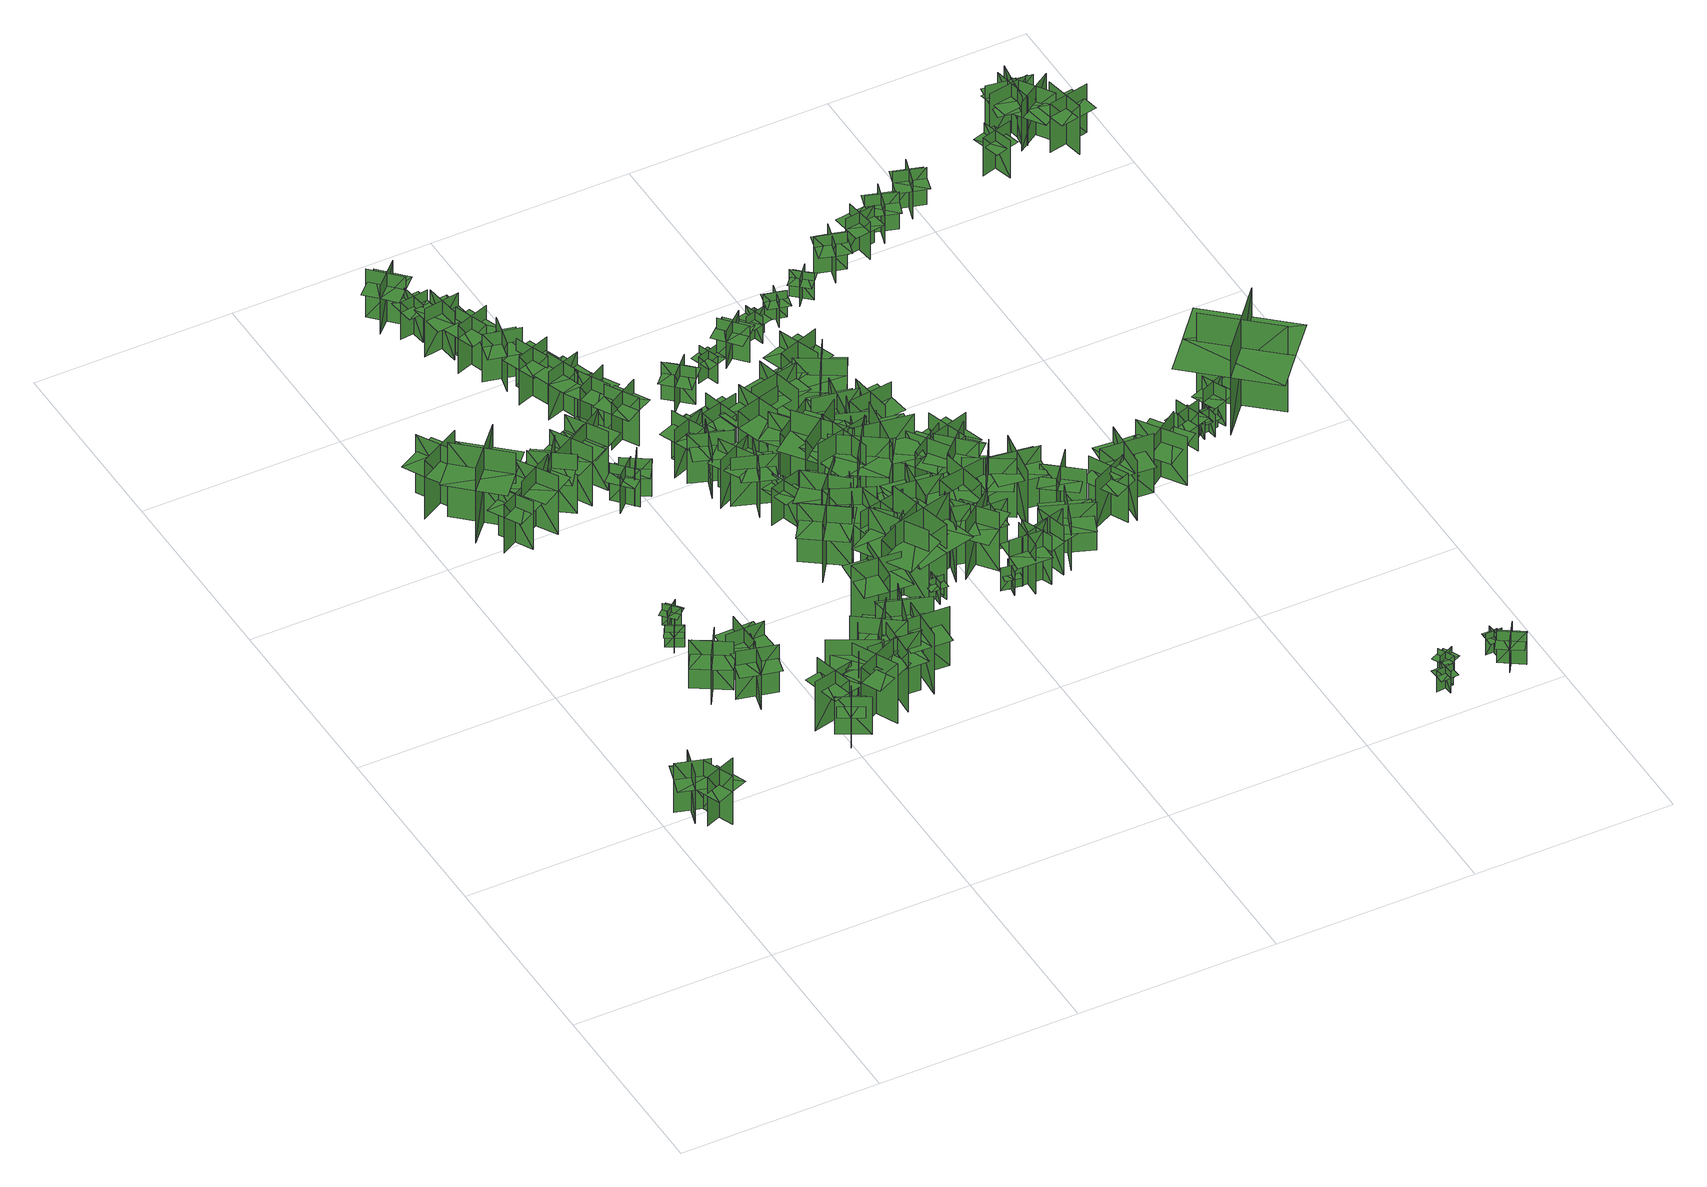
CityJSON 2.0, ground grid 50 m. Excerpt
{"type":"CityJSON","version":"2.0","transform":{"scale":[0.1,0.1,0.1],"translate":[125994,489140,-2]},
"CityObjects":{
"tree1":{"type":"SolitaryVegetationObject","geometry":[{"type":"MultiSurface","lod":"1","boundaries":[[[0,1,2]],[[0,2,3]],[[4,5,6]],[[4,6,7]],[[8,9,10]],[[8,10,11]],[[8,12,13]],[[8,13,9]]]}]},
"tree2":{"type":"SolitaryVegetationObject","geometry":[{"type":"MultiSurface","lod":"1","boundaries":[[[14,15,16]],[[14,16,17]],[[18,19,20]],[[18,20,21]],[[22,23,24]],[[22,24,25]],[[22,26,27]],[[22,27,23]]]}]},
"tree3":{"type":"SolitaryVegetationObject","geometry":[{"type":"MultiSurface","lod":"1","boundaries":[[[28,29,30]],[[28,30,31]],[[32,33,34]],[[32,34,35]],[[36,37,38]],[[36,38,39]],[[36,39,40]],[[36,40,41]]]}]},
"tree4":{"type":"SolitaryVegetationObject","geometry":[{"type":"MultiSurface","lod":"1","boundaries":[[[42,43,44]],[[42,44,45]],[[46,47,48]],[[46,48,49]],[[50,51,52]],[[50,52,53]],[[50,53,54]],[[50,54,55]]]}]},
"tree5":{"type":"SolitaryVegetationObject","geometry":[{"type":"MultiSurface","lod":"1","boundaries":[[[56,57,58]],[[56,58,59]],[[60,61,62]],[[60,62,63]],[[64,65,66]],[[64,66,67]],[[64,67,68]],[[64,68,69]]]}]},
"tree6":{"type":"SolitaryVegetationObject","geometry":[{"type":"MultiSurface","lod":"1","boundaries":[[[70,71,72]],[[70,72,73]],[[74,75,76]],[[74,76,77]],[[78,79,80]],[[78,80,81]],[[78,81,82]],[[78,82,83]]]}]},
"tree7":{"type":"SolitaryVegetationObject","geometry":[{"type":"MultiSurface","lod":"1","boundaries":[[[84,85,86]],[[84,86,87]],[[88,89,90]],[[88,90,91]],[[92,93,94]],[[92,94,95]],[[92,95,96]],[[92,96,97]]]}]},
"tree8":{"type":"SolitaryVegetationObject","geometry":[{"type":"MultiSurface","lod":"1","boundaries":[[[98,99,100]],[[98,100,101]],[[102,103,104]],[[102,104,105]],[[106,107,108]],[[106,108,109]],[[106,109,110]],[[106,110,111]]]}]},
"tree9":{"type":"SolitaryVegetationObject","geometry":[{"type":"MultiSurface","lod":"1","boundaries":[[[112,113,114]],[[112,114,115]],[[116,117,118]],[[116,118,119]],[[120,121,122]],[[120,122,123]],[[120,123,124]],[[120,124,125]]]}]},
"tree10":{"type":"SolitaryVegetationObject","geometry":[{"type":"MultiSurface","lod":"1","boundaries":[[[126,127,128]],[[126,128,129]],[[130,131,132]],[[130,132,133]],[[134,135,136]],[[134,136,137]],[[134,137,138]],[[134,138,139]]]}]},
"tree11":{"type":"SolitaryVegetationObject","geometry":[{"type":"MultiSurface","lod":"1","boundaries":[[[140,141,142]],[[140,142,143]],[[144,145,146]],[[144,146,147]],[[148,149,150]],[[148,150,151]],[[148,152,153]],[[148,153,149]]]}]},
"tree12":{"type":"SolitaryVegetationObject","geometry":[{"type":"MultiSurface","lod":"1","boundaries":[[[154,155,156]],[[154,156,157]],[[158,159,160]],[[158,160,161]],[[162,163,164]],[[162,164,165]],[[162,166,167]],[[162,167,163]]]}]},
"tree13":{"type":"SolitaryVegetationObject","geometry":[{"type":"MultiSurface","lod":"1","boundaries":[[[168,169,170]],[[168,170,171]],[[172,173,174]],[[172,174,175]],[[176,177,178]],[[176,178,179]],[[176,179,180]],[[176,180,181]]]}]},
"tree14":{"type":"SolitaryVegetationObject","geometry":[{"type":"MultiSurface","lod":"1","boundaries":[[[182,183,184]],[[182,184,185]],[[186,187,188]],[[186,188,189]],[[190,191,192]],[[190,192,193]],[[190,193,194]],[[190,194,195]]]}]},
"tree15":{"type":"SolitaryVegetationObject","geometry":[{"type":"MultiSurface","lod":"1","boundaries":[[[196,197,198]],[[196,198,199]],[[200,201,202]],[[200,202,203]],[[204,205,206]],[[204,206,207]],[[204,208,209]],[[204,209,205]]]}]},
"tree16":{"type":"SolitaryVegetationObject","geometry":[{"type":"MultiSurface","lod":"1","boundaries":[[[210,211,212]],[[210,212,213]],[[214,215,216]],[[214,216,217]],[[218,219,220]],[[218,220,221]],[[218,222,223]],[[218,223,219]]]}]},
"tree17":{"type":"SolitaryVegetationObject","geometry":[{"type":"MultiSurface","lod":"1","boundaries":[[[224,225,226]],[[224,226,227]],[[228,229,230]],[[228,230,231]],[[232,233,234]],[[232,234,235]],[[232,235,236]],[[232,236,237]]]}]},
"tree18":{"type":"SolitaryVegetationObject","geometry":[{"type":"MultiSurface","lod":"1","boundaries":[[[238,239,240]],[[238,240,241]],[[242,243,244]],[[242,244,245]],[[246,247,248]],[[246,248,249]],[[246,250,251]],[[246,251,247]]]}]},
"tree19":{"type":"SolitaryVegetationObject","geometry":[{"type":"MultiSurface","lod":"1","boundaries":[[[252,253,254]],[[252,254,255]],[[256,257,258]],[[256,258,259]],[[260,261,262]],[[260,262,263]],[[260,264,265]],[[260,265,261]]]}]},
"tree20":{"type":"SolitaryVegetationObject","geometry":[{"type":"MultiSurface","lod":"1","boundaries":[[[266,267,268]],[[266,268,269]],[[270,271,272]],[[270,272,273]],[[274,275,276]],[[274,276,277]],[[274,277,278]],[[274,278,279]]]}]},
"tree21":{"type":"SolitaryVegetationObject","geometry":[{"type":"MultiSurface","lod":"1","boundaries":[[[280,281,282]],[[280,282,283]],[[284,285,286]],[[284,286,287]],[[288,289,290]],[[288,290,291]],[[288,291,292]],[[288,292,293]]]}]},
"tree22":{"type":"SolitaryVegetationObject","geometry":[{"type":"MultiSurface","lod":"1","boundaries":[[[294,295,296]],[[294,296,297]],[[298,299,300]],[[298,300,301]],[[302,303,304]],[[302,304,305]],[[302,305,306]],[[302,306,307]]]}]},
"tree23":{"type":"SolitaryVegetationObject","geometry":[{"type":"MultiSurface","lod":"1","boundaries":[[[308,309,310]],[[308,310,311]],[[312,313,314]],[[312,314,315]],[[316,317,318]],[[316,318,319]],[[316,320,321]],[[316,321,317]]]}]},
"tree24":{"type":"SolitaryVegetationObject","geometry":[{"type":"MultiSurface","lod":"1","boundaries":[[[322,323,324]],[[322,324,325]],[[326,327,328]],[[326,328,329]],[[330,331,332]],[[330,332,333]],[[330,334,335]],[[330,335,331]]]}]},
"tree25":{"type":"SolitaryVegetationObject","geometry":[{"type":"MultiSurface","lod":"1","boundaries":[[[336,337,338]],[[336,338,339]],[[340,341,342]],[[340,342,343]],[[344,345,346]],[[344,346,347]],[[344,347,348]],[[344,348,349]]]}]},
"tree26":{"type":"SolitaryVegetationObject","geometry":[{"type":"MultiSurface","lod":"1","boundaries":[[[350,351,352]],[[350,352,353]],[[354,355,356]],[[354,356,357]],[[358,359,360]],[[358,360,361]],[[358,361,362]],[[358,362,363]]]}]},
"tree27":{"type":"SolitaryVegetationObject","geometry":[{"type":"MultiSurface","lod":"1","boundaries":[[[364,365,366]],[[364,366,367]],[[368,369,370]],[[368,370,371]],[[372,373,374]],[[372,374,375]],[[372,375,376]],[[372,376,377]]]}]},
"tree28":{"type":"SolitaryVegetationObject","geometry":[{"type":"MultiSurface","lod":"1","boundaries":[[[378,379,380]],[[378,380,381]],[[382,383,384]],[[382,384,385]],[[386,387,388]],[[386,388,389]],[[386,389,390]],[[386,390,391]]]}]},
"tree29":{"type":"SolitaryVegetationObject","geometry":[{"type":"MultiSurface","lod":"1","boundaries":[[[392,393,394]],[[392,394,395]],[[396,397,398]],[[396,398,399]],[[400,401,402]],[[400,402,403]],[[400,403,404]],[[400,404,405]]]}]},
"tree30":{"type":"SolitaryVegetationObject","geometry":[{"type":"MultiSurface","lod":"1","boundaries":[[[406,407,408]],[[406,408,409]],[[410,411,412]],[[410,412,413]],[[414,415,416]],[[414,416,417]],[[414,417,418]],[[414,418,419]]]}]},
"tree31":{"type":"SolitaryVegetationObject","geometry":[{"type":"MultiSurface","lod":"1","boundaries":[[[420,421,422]],[[420,422,423]],[[424,425,426]],[[424,426,427]],[[428,429,430]],[[428,430,431]],[[428,431,432]],[[428,432,433]]]}]},
"tree32":{"type":"SolitaryVegetationObject","geometry":[{"type":"MultiSurface","lod":"1","boundaries":[[[434,435,436]],[[434,436,437]],[[438,439,440]],[[438,440,441]],[[442,443,444]],[[442,444,445]],[[442,445,446]],[[442,446,447]]]}]},
"tree33":{"type":"SolitaryVegetationObject","geometry":[{"type":"MultiSurface","lod":"1","boundaries":[[[448,449,450]],[[448,450,451]],[[452,453,454]],[[452,454,455]],[[456,457,458]],[[456,458,459]],[[456,459,460]],[[456,460,461]]]}]},
"tree34":{"type":"SolitaryVegetationObject","geometry":[{"type":"MultiSurface","lod":"1","boundaries":[[[462,463,464]],[[462,464,465]],[[466,467,468]],[[466,468,469]],[[470,471,472]],[[470,472,473]],[[470,473,474]],[[470,474,475]]]}]},
"tree35":{"type":"SolitaryVegetationObject","geometry":[{"type":"MultiSurface","lod":"1","boundaries":[[[476,477,478]],[[476,478,479]],[[480,481,482]],[[480,482,483]],[[484,485,486]],[[484,486,487]],[[484,487,488]],[[484,488,489]]]}]},
"tree36":{"type":"SolitaryVegetationObject","geometry":[{"type":"MultiSurface","lod":"1","boundaries":[[[490,491,492]],[[490,492,493]],[[494,495,496]],[[494,496,497]],[[498,499,500]],[[498,500,501]],[[498,502,503]],[[498,503,499]]]}]},
"tree37":{"type":"SolitaryVegetationObject","geometry":[{"type":"MultiSurface","lod":"1","boundaries":[[[504,505,506]],[[504,506,507]],[[508,509,510]],[[508,510,511]],[[512,513,514]],[[512,514,515]],[[512,515,516]],[[512,516,517]]]}]},
"tree38":{"type":"SolitaryVegetationObject","geometry":[{"type":"MultiSurface","lod":"1","boundaries":[[[518,519,520]],[[518,520,521]],[[522,523,524]],[[522,524,525]],[[526,527,528]],[[526,528,529]],[[526,530,531]],[[526,531,527]]]}]},
"tree39":{"type":"SolitaryVegetationObject","geometry":[{"type":"MultiSurface","lod":"1","boundaries":[[[532,533,534]],[[532,534,535]],[[536,537,538]],[[536,538,539]],[[540,541,542]],[[540,542,543]],[[540,544,545]],[[540,545,541]]]}]},
"tree40":{"type":"SolitaryVegetationObject","geometry":[{"type":"MultiSurface","lod":"1","boundaries":[[[546,547,548]],[[546,548,549]],[[550,551,552]],[[550,552,553]],[[554,555,556]],[[554,556,557]],[[554,557,558]],[[554,558,559]]]}]},
"tree41":{"type":"SolitaryVegetationObject","geometry":[{"type":"MultiSurface","lod":"1","boundaries":[[[560,561,562]],[[560,562,563]],[[564,565,566]],[[564,566,567]],[[568,569,570]],[[568,570,571]],[[568,572,573]],[[568,573,569]]]}]},
"tree42":{"type":"SolitaryVegetationObject","geometry":[{"type":"MultiSurface","lod":"1","boundaries":[[[574,575,576]],[[574,576,577]],[[578,579,580]],[[578,580,581]],[[582,583,584]],[[582,584,585]],[[582,585,586]],[[582,586,587]]]}]},
"tree43":{"type":"SolitaryVegetationObject","geometry":[{"type":"MultiSurface","lod":"1","boundaries":[[[588,589,590]],[[588,590,591]],[[592,593,594]],[[592,594,595]],[[596,597,598]],[[596,598,599]],[[596,599,600]],[[596,600,601]]]}]},
"tree44":{"type":"SolitaryVegetationObject","geometry":[{"type":"MultiSurface","lod":"1","boundaries":[[[602,603,604]],[[602,604,605]],[[606,607,608]],[[606,608,609]],[[610,611,612]],[[610,612,613]],[[610,613,614]],[[610,614,615]]]}]},
"tree45":{"type":"SolitaryVegetationObject","geometry":[{"type":"MultiSurface","lod":"1","boundaries":[[[616,617,618]],[[616,618,619]],[[620,621,622]],[[620,622,623]],[[624,625,626]],[[624,626,627]],[[624,627,628]],[[624,628,629]]]}]},
"tree46":{"type":"SolitaryVegetationObject","geometry":[{"type":"MultiSurface","lod":"1","boundaries":[[[630,631,632]],[[630,632,633]],[[634,635,636]],[[634,636,637]],[[638,639,640]],[[638,640,641]],[[638,641,642]],[[638,642,643]]]}]},
"tree47":{"type":"SolitaryVegetationObject","geometry":[{"type":"MultiSurface","lod":"1","boundaries":[[[644,645,646]],[[644,646,647]],[[648,649,650]],[[648,650,651]],[[652,653,654]],[[652,654,655]],[[652,655,656]],[[652,656,657]]]}]},
"tree48":{"type":"SolitaryVegetationObject","geometry":[{"type":"MultiSurface","lod":"1","boundaries":[[[658,659,660]],[[658,660,661]],[[662,663,664]],[[662,664,665]],[[666,667,668]],[[666,668,669]],[[666,669,670]],[[666,670,671]]]}]},
"tree49":{"type":"SolitaryVegetationObject","geometry":[{"type":"MultiSurface","lod":"1","boundaries":[[[672,673,674]],[[672,674,675]],[[676,677,678]],[[676,678,679]],[[680,681,682]],[[680,682,683]],[[680,683,684]],[[680,684,685]]]}]},
"tree50":{"type":"SolitaryVegetationObject","geometry":[{"type":"MultiSurface","lod":"1","boundaries":[[[686,687,688]],[[686,688,689]],[[690,691,692]],[[690,692,693]],[[694,695,696]],[[694,696,697]],[[694,698,699]],[[694,699,695]]]}]},
"tree51":{"type":"SolitaryVegetationObject","geometry":[{"type":"MultiSurface","lod":"1","boundaries":[[[700,701,702]],[[700,702,703]],[[704,705,706]],[[704,706,707]],[[708,709,710]],[[708,710,711]],[[708,711,712]],[[708,712,713]]]}]},
"tree52":{"type":"SolitaryVegetationObject","geometry":[{"type":"MultiSurface","lod":"1","boundaries":[[[714,715,716]],[[714,716,717]],[[718,719,720]],[[718,720,721]],[[722,723,724]],[[722,724,725]],[[722,725,726]],[[722,726,727]]]}]},
"tree53":{"type":"SolitaryVegetationObject","geometry":[{"type":"MultiSurface","lod":"1","boundaries":[[[728,729,730]],[[728,730,731]],[[732,733,734]],[[732,734,735]],[[736,737,738]],[[736,738,739]],[[736,739,740]],[[736,740,741]]]}]},
"tree54":{"type":"SolitaryVegetationObject","geometry":[{"type":"MultiSurface","lod":"1","boundaries":[[[742,743,744]],[[742,744,745]],[[746,747,748]],[[746,748,749]],[[750,751,752]],[[750,752,753]],[[750,753,754]],[[750,754,755]]]}]},
"tree55":{"type":"SolitaryVegetationObject","geometry":[{"type":"MultiSurface","lod":"1","boundaries":[[[756,757,758]],[[756,758,759]],[[760,761,762]],[[760,762,763]],[[764,765,766]],[[764,766,767]],[[764,767,768]],[[764,768,769]]]}]},
"tree56":{"type":"SolitaryVegetationObject","geometry":[{"type":"MultiSurface","lod":"1","boundaries":[[[770,771,772]],[[770,772,773]],[[774,775,776]],[[774,776,777]],[[778,779,780]],[[778,780,781]],[[778,781,782]],[[778,782,783]]]}]},
"tree57":{"type":"SolitaryVegetationObject","geometry":[{"type":"MultiSurface","lod":"1","boundaries":[[[784,785,786]],[[784,786,787]],[[788,789,790]],[[788,790,791]],[[792,793,794]],[[792,794,795]],[[792,795,796]],[[792,796,797]]]}]},
"tree58":{"type":"SolitaryVegetationObject","geometry":[{"type":"MultiSurface","lod":"1","boundaries":[[[798,799,800]],[[798,800,801]],[[802,803,804]],[[802,804,805]],[[806,807,808]],[[806,808,809]],[[806,809,810]],[[806,810,811]]]}]},
"tree59":{"type":"SolitaryVegetationObject","geometry":[{"type":"MultiSurface","lod":"1","boundaries":[[[812,813,814]],[[812,814,815]],[[816,817,818]],[[816,818,819]],[[820,821,822]],[[820,822,823]],[[820,824,825]],[[820,825,821]]]}]},
"tree60":{"type":"SolitaryVegetationObject","geometry":[{"type":"MultiSurface","lod":"1","boundaries":[[[826,827,828]],[[826,828,829]],[[830,831,832]],[[830,832,833]],[[834,835,836]],[[834,836,837]],[[834,837,838]],[[834,838,839]]]}]},
"tree61":{"type":"SolitaryVegetationObject","geometry":[{"type":"MultiSurface","lod":"1","boundaries":[[[840,841,842]],[[840,842,843]],[[844,845,846]],[[844,846,847]],[[848,849,850]],[[848,850,851]],[[848,851,852]],[[848,852,853]]]}]},
"tree62":{"type":"SolitaryVegetationObject","geometry":[{"type":"MultiSurface","lod":"1","boundaries":[[[854,855,856]],[[854,856,857]],[[858,859,860]],[[858,860,861]],[[862,863,864]],[[862,864,865]],[[862,866,867]],[[862,867,863]]]}]},
"tree63":{"type":"SolitaryVegetationObject","geometry":[{"type":"MultiSurface","lod":"1","boundaries":[[[868,869,870]],[[868,870,871]],[[872,873,874]],[[872,874,875]],[[876,877,878]],[[876,878,879]],[[876,879,880]],[[876,880,881]]]}]},
"tree64":{"type":"SolitaryVegetationObject","geometry":[{"type":"MultiSurface","lod":"1","boundaries":[[[882,883,884]],[[882,884,885]],[[886,887,888]],[[886,888,889]],[[890,891,892]],[[890,892,893]],[[890,893,894]],[[890,894,895]]]}]},
"tree65":{"type":"SolitaryVegetationObject","geometry":[{"type":"MultiSurface","lod":"1","boundaries":[[[896,897,898]],[[896,898,899]],[[900,901,902]],[[900,902,903]],[[904,905,906]],[[904,906,907]],[[904,907,908]],[[904,908,909]]]}]},
"tree66":{"type":"SolitaryVegetationObject","geometry":[{"type":"MultiSurface","lod":"1","boundaries":[[[910,911,912]],[[910,912,913]],[[914,915,916]],[[914,916,917]],[[918,919,920]],[[918,920,921]],[[918,921,922]],[[918,922,923]]]}]},
"tree67":{"type":"SolitaryVegetationObject","geometry":[{"type":"MultiSurface","lod":"1","boundaries":[[[924,925,926]],[[924,926,927]],[[928,929,930]],[[928,930,931]],[[932,933,934]],[[932,934,935]],[[932,936,937]],[[932,937,933]]]}]},
"tree68":{"type":"SolitaryVegetationObject","geometry":[{"type":"MultiSurface","lod":"1","boundaries":[[[938,939,940]],[[938,940,941]],[[942,943,944]],[[942,944,945]],[[946,947,948]],[[946,948,949]],[[946,949,950]],[[946,950,951]]]}]},
"tree69":{"type":"SolitaryVegetationObject","geometry":[{"type":"MultiSurface","lod":"1","boundaries":[[[952,953,954]],[[952,954,955]],[[956,957,958]],[[956,958,959]],[[960,961,962]],[[960,962,963]],[[960,963,964]],[[960,964,965]]]}]},
"tree70":{"type":"SolitaryVegetationObject","geometry":[{"type":"MultiSurface","lod":"1","boundaries":[[[966,967,968]],[[966,968,969]],[[970,971,972]],[[970,972,973]],[[974,975,976]],[[974,976,977]],[[974,978,979]],[[974,979,975]]]}]},
"tree71":{"type":"SolitaryVegetationObject","geometry":[{"type":"MultiSurface","lod":"1","boundaries":[[[980,981,982]],[[980,982,983]],[[984,985,986]],[[984,986,987]],[[988,989,990]],[[988,990,991]],[[988,991,992]],[[988,992,993]]]}]},
"tree72":{"type":"SolitaryVegetationObject","geometry":[{"type":"MultiSurface","lod":"1","boundaries":[[[994,995,996]],[[994,996,997]],[[998,999,1000]],[[998,1000,1001]],[[1002,1003,1004]],[[1002,1004,1005]],[[1002,1005,1006]],[[1002,1006,1007]]]}]},
"tree73":{"type":"SolitaryVegetationObject","geometry":[{"type":"MultiSurface","lod":"1","boundaries":[[[1008,1009,1010]],[[1008,1010,1011]],[[1012,1013,1014]],[[1012,1014,1015]],[[1016,1017,1018]],[[1016,1018,1019]],[[1016,1019,1020]],[[1016,1020,1021]]]}]},
"tree74":{"type":"SolitaryVegetationObject","geometry":[{"type":"MultiSurface","lod":"1","boundaries":[[[1022,1023,1024]],[[1022,1024,1025]],[[1026,1027,1028]],[[1026,1028,1029]],[[1030,1031,1032]],[[1030,1032,1033]],[[1030,1033,1034]],[[1030,1034,1035]]]}]},
"tree75":{"type":"SolitaryVegetationObject","geometry":[{"type":"MultiSurface","lod":"1","boundaries":[[[1036,1037,1038]],[[1036,1038,1039]],[[1040,1041,1042]],[[1040,1042,1043]],[[1044,1045,1046]],[[1044,1046,1047]],[[1044,1047,1048]],[[1044,1048,1049]]]}]},
"tree76":{"type":"SolitaryVegetationObject","geometry":[{"type":"MultiSurface","lod":"1","boundaries":[[[1050,1051,1052]],[[1050,1052,1053]],[[1054,1055,1056]],[[1054,1056,1057]],[[1058,1059,1060]],[[1058,1060,1061]],[[1058,1061,1062]],[[1058,1062,1063]]]}]},
"tree77":{"type":"SolitaryVegetationObject","geometry":[{"type":"MultiSurface","lod":"1","boundaries":[[[1064,1065,1066]],[[1064,1066,1067]],[[1068,1069,1070]],[[1068,1070,1071]],[[1072,1073,1074]],[[1072,1074,1075]],[[1072,1075,1076]],[[1072,1076,1077]]]}]},
"tree78":{"type":"SolitaryVegetationObject","geometry":[{"type":"MultiSurface","lod":"1","boundaries":[[[1078,1079,1080]],[[1078,1080,1081]],[[1082,1083,1084]],[[1082,1084,1085]],[[1086,1087,1088]],[[1086,1088,1089]],[[1086,1089,1090]],[[1086,1090,1091]]]}]},
"tree79":{"type":"SolitaryVegetationObject","geometry":[{"type":"MultiSurface","lod":"1","boundaries":[[[1092,1093,1094]],[[1092,1094,1095]],[[1096,1097,1098]],[[1096,1098,1099]],[[1100,1101,1102]],[[1100,1102,1103]],[[1100,1104,1105]],[[1100,1105,1101]]]}]},
"tree80":{"type":"SolitaryVegetationObject","geometry":[{"type":"MultiSurface","lod":"1","boundaries":[[[1106,1107,1108]],[[1106,1108,1109]],[[1110,1111,1112]],[[1110,1112,1113]],[[1114,1115,1116]],[[1114,1116,1117]],[[1114,1117,1118]],[[1114,1118,1119]]]}]},
"tree81":{"type":"SolitaryVegetationObject","geometry":[{"type":"MultiSurface","lod":"1","boundaries":[[[1120,1121,1122]],[[1120,1122,1123]],[[1124,1125,1126]],[[1124,1126,1127]],[[1128,1129,1130]],[[1128,1130,1131]],[[1128,1132,1133]],[[1128,1133,1129]]]}]},
"tree82":{"type":"SolitaryVegetationObject","geometry":[{"type":"MultiSurface","lod":"1","boundaries":[[[1134,1135,1136]],[[1134,1136,1137]],[[1138,1139,1140]],[[1138,1140,1141]],[[1142,1143,1144]],[[1142,1144,1145]],[[1142,1145,1146]],[[1142,1146,1147]]]}]},
"tree83":{"type":"SolitaryVegetationObject","geometry":[{"type":"MultiSurface","lod":"1","boundaries":[[[1148,1149,1150]],[[1148,1150,1151]],[[1152,1153,1154]],[[1152,1154,1155]],[[1156,1157,1158]],[[1156,1158,1159]],[[1156,1160,1161]],[[1156,1161,1157]]]}]},
"tree84":{"type":"SolitaryVegetationObject","geometry":[{"type":"MultiSurface","lod":"1","boundaries":[[[1162,1163,1164]],[[1162,1164,1165]],[[1166,1167,1168]],[[1166,1168,1169]],[[1170,1171,1172]],[[1170,1172,1173]],[[1170,1173,1174]],[[1170,1174,1175]]]}]},
"tree85":{"type":"SolitaryVegetationObject","geometry":[{"type":"MultiSurface","lod":"1","boundaries":[[[1176,1177,1178]],[[1176,1178,1179]],[[1180,1181,1182]],[[1180,1182,1183]],[[1184,1185,1186]],[[1184,1186,1187]],[[1184,1188,1189]],[[1184,1189,1185]]]}]},
"tree86":{"type":"SolitaryVegetationObject","geometry":[{"type":"MultiSurface","lod":"1","boundaries":[[[1190,1191,1192]],[[1190,1192,1193]],[[1194,1195,1196]],[[1194,1196,1197]],[[1198,1199,1200]],[[1198,1200,1201]],[[1198,1201,1202]],[[1198,1202,1203]]]}]},
"tree87":{"type":"SolitaryVegetationObject","geometry":[{"type":"MultiSurface","lod":"1","boundaries":[[[1204,1205,1206]],[[1204,1206,1207]],[[1208,1209,1210]],[[1208,1210,1211]],[[1212,1213,1214]],[[1212,1214,1215]],[[1212,1215,1216]],[[1212,1216,1217]]]}]},
"tree88":{"type":"SolitaryVegetationObject","geometry":[{"type":"MultiSurface","lod":"1","boundaries":[[[1218,1219,1220]],[[1218,1220,1221]],[[1222,1223,1224]],[[1222,1224,1225]],[[1226,1227,1228]],[[1226,1228,1229]],[[1226,1229,1230]],[[1226,1230,1231]]]}]},
"tree89":{"type":"SolitaryVegetationObject","geometry":[{"type":"MultiSurface","lod":"1","boundaries":[[[1232,1233,1234]],[[1232,1234,1235]],[[1236,1237,1238]],[[1236,1238,1239]],[[1240,1241,1242]],[[1240,1242,1243]],[[1240,1243,1244]],[[1240,1244,1245]]]}]},
"tree90":{"type":"SolitaryVegetationObject","geometry":[{"type":"MultiSurface","lod":"1","boundaries":[[[1246,1247,1248]],[[1246,1248,1249]],[[1250,1251,1252]],[[1250,1252,1253]],[[1254,1255,1256]],[[1254,1256,1257]],[[1254,1257,1258]],[[1254,1258,1259]]]}]},
"tree91":{"type":"SolitaryVegetationObject","geometry":[{"type":"MultiSurface","lod":"1","boundaries":[[[1260,1261,1262]],[[1260,1262,1263]],[[1264,1265,1266]],[[1264,1266,1267]],[[1268,1269,1270]],[[1268,1270,1271]],[[1268,1271,1272]],[[1268,1272,1273]]]}]},
"tree92":{"type":"SolitaryVegetationObject","geometry":[{"type":"MultiSurface","lod":"1","boundaries":[[[1274,1275,1276]],[[1274,1276,1277]],[[1278,1279,1280]],[[1278,1280,1281]],[[1282,1283,1284]],[[1282,1284,1285]],[[1282,1285,1286]],[[1282,1286,1287]]]}]},
"tree93":{"type":"SolitaryVegetationObject","geometry":[{"type":"MultiSurface","lod":"1","boundaries":[[[1288,1289,1290]],[[1288,1290,1291]],[[1292,1293,1294]],[[1292,1294,1295]],[[1296,1297,1298]],[[1296,1298,1299]],[[1296,1300,1301]],[[1296,1301,1297]]]}]},
"tree94":{"type":"SolitaryVegetationObject","geometry":[{"type":"MultiSurface","lod":"1","boundaries":[[[1302,1303,1304]],[[1302,1304,1305]],[[1306,1307,1308]],[[1306,1308,1309]],[[1310,1311,1312]],[[1310,1312,1313]],[[1310,1313,1314]],[[1310,1314,1315]]]}]},
"tree95":{"type":"SolitaryVegetationObject","geometry":[{"type":"MultiSurface","lod":"1","boundaries":[[[1316,1317,1318]],[[1316,1318,1319]],[[1320,1321,1322]],[[1320,1322,1323]],[[1324,1325,1326]],[[1324,1326,1327]],[[1324,1327,1328]],[[1324,1328,1329]]]}]},
"tree96":{"type":"SolitaryVegetationObject","geometry":[{"type":"MultiSurface","lod":"1","boundaries":[[[1330,1331,1332]],[[1330,1332,1333]],[[1334,1335,1336]],[[1334,1336,1337]],[[1338,1339,1340]],[[1338,1340,1341]],[[1338,1341,1342]],[[1338,1342,1343]]]}]},
"tree97":{"type":"SolitaryVegetationObject","geometry":[{"type":"MultiSurface","lod":"1","boundaries":[[[1344,1345,1346]],[[1344,1346,1347]],[[1348,1349,1350]],[[1348,1350,1351]],[[1352,1353,1354]],[[1352,1354,1355]],[[1352,1356,1357]],[[1352,1357,1353]]]}]},
"tree98":{"type":"SolitaryVegetationObject","geometry":[{"type":"MultiSurface","lod":"1","boundaries":[[[1358,1359,1360]],[[1358,1360,1361]],[[1362,1363,1364]],[[1362,1364,1365]],[[1366,1367,1368]],[[1366,1368,1369]],[[1366,1369,1370]],[[1366,1370,1371]]]}]},
"tree99":{"type":"SolitaryVegetationObject","geometry":[{"type":"MultiSurface","lod":"1","boundaries":[[[1372,1373,1374]],[[1372,1374,1375]],[[1376,1377,1378]],[[1376,1378,1379]],[[1380,1381,1382]],[[1380,1382,1383]],[[1380,1383,1384]],[[1380,1384,1385]]]}]},
"tree100":{"type":"SolitaryVegetationObject","geometry":[{"type":"MultiSurface","lod":"1","boundaries":[[[1386,1387,1388]],[[1386,1388,1389]],[[1390,1391,1392]],[[1390,1392,1393]],[[1394,1395,1396]],[[1394,1396,1397]],[[1394,1398,1399]],[[1394,1399,1395]]]}]},
"tree101":{"type":"SolitaryVegetationObject","geometry":[{"type":"MultiSurface","lod":"1","boundaries":[[[1400,1401,1402]],[[1400,1402,1403]],[[1404,1405,1406]],[[1404,1406,1407]],[[1408,1409,1410]],[[1408,1410,1411]],[[1408,1412,1413]],[[1408,1413,1409]]]}]},
"tree102":{"type":"SolitaryVegetationObject","geometry":[{"type":"MultiSurface","lod":"1","boundaries":[[[1414,1415,1416]],[[1414,1416,1417]],[[1418,1419,1420]],[[1418,1420,1421]],[[1422,1423,1424]],[[1422,1424,1425]],[[1422,1425,1426]],[[1422,1426,1427]]]}]},
"tree103":{"type":"SolitaryVegetationObject","geometry":[{"type":"MultiSurface","lod":"1","boundaries":[[[1428,1429,1430]],[[1428,1430,1431]],[[1432,1433,1434]],[[1432,1434,1435]],[[1436,1437,1438]],[[1436,1438,1439]],[[1436,1439,1440]],[[1436,1440,1441]]]}]},
"tree104":{"type":"SolitaryVegetationObject","geometry":[{"type":"MultiSurface","lod":"1","boundaries":[[[1442,1443,1444]],[[1442,1444,1445]],[[1446,1447,1448]],[[1446,1448,1449]],[[1450,1451,1452]],[[1450,1452,1453]],[[1450,1454,1455]],[[1450,1455,1451]]]}]}
},
"vertices":[
[60,464,18],[85,546,18],[85,546,160],[60,464,160],[117,495,18],[36,520,18],[36,520,160],[117,495,160],[117,495,114],[36,520,114],[22,476,114],[104,451,114],[131,540,114],[49,565,114],
[160,475,18],[80,444,18],[80,444,159],[160,475,159],[99,501,18],[131,422,18],[131,422,159],[99,501,159],[99,501,113],[131,422,113],[174,439,113],[143,518,113],[56,484,113],[88,404,113],
[352,823,20],[268,876,20],[268,876,159],[352,823,159],[338,888,20],[285,803,20],[285,803,159],[338,888,159],[338,888,120],[296,914,120],[243,830,120],[285,803,120],[327,777,120],[380,861,120],
[118,1650,15],[59,1757,15],[59,1757,184],[118,1650,184],[141,1728,15],[34,1669,15],[34,1669,184],[141,1728,184],[141,1728,137],[111,1781,137],[5,1722,137],[34,1669,137],[64,1616,137],[170,1675,137],
[288,1024,21],[326,1002,21],[326,1002,82],[288,1024,82],[296,996,21],[318,1034,21],[318,1034,82],[296,996,82],[296,996,65],[315,985,65],[337,1023,65],[318,1034,65],[299,1045,65],[276,1007,65],
[94,1543,15],[198,1657,15],[198,1657,231],[94,1543,231],[197,1547,15],[82,1651,15],[82,1651,231],[197,1547,231],[197,1547,170],[249,1604,170],[134,1708,170],[82,1651,170],[30,1594,170],[145,1490,170],
[340,792,20],[437,768,20],[437,768,159],[340,792,159],[374,735,20],[398,832,20],[398,832,159],[374,735,159],[374,735,120],[423,723,120],[447,820,120],[398,832,120],[350,844,120],[326,747,120],
[194,1461,16],[150,1541,16],[150,1541,155],[194,1461,155],[212,1525,16],[132,1481,16],[132,1481,155],[212,1525,155],[212,1525,119],[191,1564,119],[110,1520,119],[132,1481,119],[153,1442,119],[234,1486,119],
[390,894,26],[391,794,26],[391,794,165],[390,894,165],[344,846,26],[443,848,26],[443,848,165],[344,846,165],[344,846,126],[344,797,126],[444,798,126],[443,848,126],[442,898,126],[343,896,126],
[321,1096,18],[350,1062,18],[350,1062,80],[321,1096,80],[318,1067,18],[352,1095,18],[352,1095,80],[318,1067,80],[318,1067,62],[333,1050,62],[366,1079,62],[352,1095,62],[338,1112,62],[304,1083,62],
[490,532,12],[530,605,12],[530,605,121],[490,532,121],[553,551,12],[481,591,12],[481,591,121],[553,551,121],[494,539,93],[530,605,93],[502,621,93],[465,554,93],[522,523,93],[559,589,93],
[491,692,14],[516,589,14],[516,589,155],[491,692,155],[447,620,14],[551,645,14],[551,645,155],[447,620,155],[493,684,119],[516,589,119],[556,599,119],[534,693,119],[452,674,119],[475,579,119],
[186,1499,17],[283,1556,17],[283,1556,187],[186,1499,187],[266,1479,17],[209,1576,17],[209,1576,187],[266,1479,187],[266,1479,143],[313,1506,143],[255,1603,143],[209,1576,143],[162,1548,143],[220,1451,143],
[338,1522,17],[247,1588,17],[247,1588,188],[338,1522,188],[325,1603,17],[258,1512,17],[258,1512,188],[325,1603,188],[325,1603,143],[281,1635,143],[214,1544,143],[258,1512,143],[302,1480,143],[368,1571,143],
[518,705,14],[633,644,14],[633,644,186],[518,705,186],[549,607,14],[610,722,14],[610,722,186],[549,607,186],[528,700,142],[633,644,142],[657,689,142],[552,745,142],[504,655,142],[609,599,142],
[665,648,6],[548,592,6],[548,592,178],[665,648,178],[568,681,6],[624,564,6],[624,564,178],[568,681,178],[655,643,134],[548,592,134],[570,546,134],[677,597,134],[633,689,134],[526,638,134],
[301,1552,17],[400,1606,17],[400,1606,187],[301,1552,187],[380,1529,17],[326,1628,17],[326,1628,187],[380,1529,187],[380,1529,143],[427,1555,143],[373,1654,143],[326,1628,143],[278,1602,143],[332,1503,143],
[670,716,6],[663,586,6],[663,586,178],[670,716,178],[594,647,6],[724,640,6],[724,640,178],[594,647,178],[670,705,133],[663,586,133],[715,584,133],[721,702,133],[619,708,133],[612,589,133],
[705,765,15],[628,660,15],[628,660,188],[705,765,188],[603,748,15],[708,672,15],[708,672,188],[603,748,188],[698,756,143],[628,660,143],[670,630,143],[740,725,143],[657,786,143],[587,690,143],
[357,1579,17],[453,1636,17],[453,1636,187],[357,1579,187],[436,1559,17],[379,1656,17],[379,1656,187],[436,1559,187],[436,1559,143],[483,1587,143],[425,1683,143],[379,1656,143],[332,1628,143],[390,1531,143],
[473,1522,20],[420,1474,20],[420,1474,128],[473,1522,128],[421,1525,20],[469,1471,20],[469,1471,128],[421,1525,128],[421,1525,100],[396,1502,100],[443,1448,100],[469,1471,100],[495,1494,100],[447,1548,100],
[497,1539,22],[459,1479,22],[459,1479,131],[497,1539,131],[446,1528,22],[507,1489,22],[507,1489,131],[446,1528,131],[446,1528,102],[428,1499,102],[488,1460,102],[507,1489,102],[525,1518,102],[465,1557,102],
[707,672,16],[750,795,16],[750,795,188],[707,672,188],[799,718,16],[676,760,16],[676,760,188],[799,718,188],[711,683,144],[750,795,144],[701,812,144],[662,699,144],[759,666,144],[798,778,144],
[742,610,9],[749,740,9],[749,740,181],[742,610,181],[818,679,9],[688,687,9],[688,687,181],[818,679,181],[743,621,136],[749,740,136],[698,743,136],[691,624,136],[794,619,136],[801,737,136],
[248,2337,17],[312,2270,17],[312,2270,156],[248,2337,156],[248,2269,17],[314,2333,17],[314,2333,156],[248,2269,156],[248,2269,120],[278,2237,120],[345,2301,120],[314,2333,120],[283,2365,120],[217,2301,120],
[317,2197,19],[308,2268,19],[308,2268,127],[317,2197,127],[349,2238,19],[278,2229,19],[278,2229,127],[349,2238,127],[349,2238,99],[345,2272,99],[274,2264,99],[278,2229,99],[282,2195,99],[353,2204,99],
[297,2154,17],[388,2166,17],[388,2166,156],[297,2154,156],[350,2113,17],[339,2205,17],[339,2205,156],[350,2113,156],[350,2113,120],[394,2119,120],[383,2210,120],[339,2205,120],[295,2199,120],[306,2108,120],
[422,2099,17],[335,2069,17],[335,2069,156],[422,2099,156],[361,2128,17],[391,2041,17],[391,2041,156],[361,2128,156],[361,2128,120],[319,2113,120],[349,2026,120],[391,2041,120],[433,2055,120],[403,2142,120],
[457,1996,17],[368,2017,17],[368,2017,156],[457,1996,156],[422,2053,17],[401,1963,17],[401,1963,156],[422,2053,156],[422,2053,119],[379,2063,119],[357,1973,119],[401,1963,119],[444,1953,119],[465,2042,119],
[810,888,18],[689,899,18],[689,899,188],[810,888,188],[759,951,18],[748,829,18],[748,829,188],[759,951,188],[759,951,140],[698,956,140],[687,835,140],[748,829,140],[808,824,140],[819,945,140],
[489,1942,16],[403,1911,16],[403,1911,155],[489,1942,155],[428,1970,16],[460,1884,16],[460,1884,155],[428,1970,155],[428,1970,119],[387,1955,119],[418,1868,119],[460,1884,119],[501,1899,119],[470,1985,119],
[465,1894,17],[494,1807,17],[494,1807,156],[465,1894,156],[435,1834,17],[523,1863,17],[523,1863,156],[435,1834,156],[435,1834,120],[449,1792,120],[537,1821,120],[523,1863,120],[509,1905,120],[421,1876,120],
[534,1733,16],[490,1814,16],[490,1814,155],[534,1733,155],[552,1798,16],[472,1754,16],[472,1754,155],[552,1798,155],[552,1798,119],[531,1837,119],[450,1792,119],[472,1754,119],[493,1715,119],[574,1759,119],
[588,1721,17],[508,1676,17],[508,1676,156],[588,1721,156],[524,1739,17],[569,1659,17],[569,1659,156],[524,1739,156],[524,1739,120],[485,1718,120],[530,1637,120],[569,1659,120],[607,1680,120],[562,1761,120],
[784,1070,21],[685,1140,21],[685,1140,191],[784,1070,191],[771,1150,21],[700,1050,21],[700,1050,191],[771,1150,191],[771,1150,143],[721,1185,143],[651,1086,143],[700,1050,143],[750,1015,143],[820,1114,143],
[624,1423,18],[661,1523,18],[661,1523,159],[624,1423,159],[700,1459,18],[600,1495,18],[600,1495,159],[700,1459,159],[627,1432,122],[661,1523,122],[621,1537,122],[588,1446,122],[667,1417,122],[700,1509,122],
[612,1588,16],[647,1502,16],[647,1502,156],[612,1588,156],[586,1526,16],[672,1560,16],[672,1560,156],[586,1526,156],[586,1526,119],[603,1485,119],[688,1519,119],[672,1560,119],[655,1601,119],[570,1567,119],
[625,1385,17],[719,1433,17],[719,1433,157],[625,1385,157],[705,1359,17],[656,1454,17],[656,1454,157],[705,1359,157],[633,1389,121],[719,1433,121],[700,1471,121],[614,1426,121],[652,1351,121],[739,1396,121],
[724,1418,16],[687,1318,16],[687,1318,157],[724,1418,157],[648,1382,16],[748,1346,16],[748,1346,157],[648,1382,157],[721,1410,121],[687,1318,121],[727,1304,121],[760,1395,121],[681,1424,121],[648,1333,121],
[873,877,16],[795,1011,16],[795,1011,231],[873,877,231],[900,976,16],[766,899,16],[766,899,231],[900,976,231],[900,976,171],[862,1043,171],[727,966,171],[766,899,171],[804,832,171],[939,909,171],
[745,1245,18],[721,1324,18],[721,1324,127],[745,1245,127],[776,1303,18],[696,1279,18],[696,1279,127],[776,1303,127],[743,1252,99],[721,1324,99],[690,1315,99],[712,1242,99],[774,1261,99],[752,1334,99],
[754,1155,19],[836,1245,19],[836,1245,188],[754,1155,188],[835,1158,19],[745,1240,19],[745,1240,188],[835,1158,188],[835,1158,140],[876,1203,140],[786,1285,140],[745,1240,140],[704,1196,140],[794,1113,140],
[868,1110,17],[757,1159,17],[757,1159,187],[868,1110,187],[840,1185,17],[790,1074,17],[790,1074,187],[840,1185,187],[840,1185,139],[784,1210,139],[735,1099,139],[790,1074,139],[846,1050,139],[895,1161,139],
[893,862,20],[894,906,20],[894,906,82],[893,862,82],[914,883,20],[870,883,20],[870,883,82],[914,883,82],[914,883,65],[915,905,65],[871,905,65],[870,883,65],[870,861,65],[914,860,65],
[874,1044,16],[916,873,16],[916,873,235],[874,1044,235],[802,924,16],[973,966,16],[973,966,235],[802,924,235],[865,1030,164],[786,1010,164],[831,839,164],[909,860,164],[988,880,164],[943,1051,164],
[796,1051,17],[915,1076,17],[915,1076,187],[796,1051,187],[863,1006,17],[838,1125,17],[838,1125,187],[863,1006,187],[863,1006,139],[923,1019,139],[898,1138,139],[838,1125,139],[779,1113,139],[804,994,139],
[912,961,18],[829,1050,18],[829,1050,187],[912,961,187],[915,1042,18],[826,959,18],[826,959,187],[915,1042,187],[915,1042,140],[873,1087,140],[784,1004,140],[826,959,140],[867,915,140],[956,998,140],
[765,1573,16],[668,1548,16],[668,1548,154],[765,1573,154],[708,1607,16],[732,1510,16],[732,1510,154],[708,1607,154],[708,1607,115],[660,1595,115],[684,1498,115],[732,1510,115],[781,1523,115],[756,1619,115],
[802,1450,13],[769,1567,13],[769,1567,183],[802,1450,183],[842,1521,13],[725,1487,13],[725,1487,183],[842,1521,183],[842,1521,135],[826,1579,135],[709,1546,135],[725,1487,135],[742,1429,135],[859,1462,135],
[857,1347,14],[781,1452,14],[781,1452,186],[857,1347,186],[873,1449,14],[768,1372,14],[768,1372,186],[873,1449,186],[851,1356,141],[781,1452,141],[739,1422,141],[809,1326,141],[892,1386,141],[823,1482,141],
[745,1723,18],[688,1776,18],[688,1776,126],[745,1723,126],[744,1774,18],[690,1718,18],[690,1718,126],[744,1774,126],[744,1774,95],[715,1801,95],[662,1745,95],[690,1718,95],[718,1691,95],[772,1748,95],
[905,1375,13],[782,1281,13],[782,1281,228],[905,1375,228],[803,1389,13],[897,1266,13],[897,1266,228],[803,1389,228],[803,1389,168],[742,1342,168],[835,1219,168],[897,1266,168],[959,1313,168],[865,1436,168],
[800,1255,14],[939,1289,14],[939,1289,230],[800,1255,230],[890,1201,14],[856,1341,14],[856,1341,230],[890,1201,230],[890,1201,173],[957,1218,173],[922,1357,173],[856,1341,173],[789,1324,173],[823,1185,173],
[939,1295,13],[857,1178,13],[857,1178,229],[939,1295,229],[836,1277,13],[954,1194,13],[954,1194,229],[836,1277,229],[836,1277,172],[797,1220,172],[914,1138,172],[954,1194,172],[993,1251,172],[876,1333,172],
[923,989,15],[1031,959,15],[1031,959,185],[923,989,185],[964,918,15],[994,1026,15],[994,1026,185],[964,918,185],[964,918,141],[1016,903,141],[1046,1012,141],[994,1026,141],[941,1041,141],[911,932,141],
[899,1095,16],[1019,1080,16],[1019,1080,186],[899,1095,186],[948,1031,16],[963,1152,16],[963,1152,186],[948,1031,186],[948,1031,138],[1009,1024,138],[1023,1144,138],[963,1152,138],[902,1159,138],[888,1038,138],
[1032,836,22],[1081,828,22],[1081,828,88],[1032,836,88],[1052,808,22],[1060,856,22],[1060,856,88],[1052,808,88],[1053,813,63],[1073,810,63],[1079,844,63],[1059,847,63],[1039,851,63],[1033,817,63],
[986,915,15],[1082,991,15],[1082,991,184],[986,915,184],[1066,905,15],[991,1001,15],[991,1001,184],[1066,905,184],[1066,905,136],[1114,943,136],[1039,1038,136],[991,1001,136],[943,963,136],[1019,868,136],
[788,1542,13],[915,1570,13],[915,1570,185],[788,1542,185],[875,1487,13],[847,1614,13],[847,1614,185],[875,1487,185],[799,1544,140],[915,1570,140],[904,1620,140],[788,1594,140],[810,1494,140],[926,1520,140],
[1006,1061,20],[1014,1061,20],[1014,1071,20],[1006,1071,20],[1010,1061,23],[1010,1061,16],[1010,1071,16],[1010,1071,23],[1010,1069,23],[1013,1069,23],[1013,1069,16],[1010,1069,16],[1006,1069,16],[1006,1069,23],
[969,1330,12],[944,1177,12],[944,1177,228],[969,1330,228],[884,1271,12],[1037,1246,12],[1037,1246,228],[884,1271,228],[884,1271,167],[872,1194,167],[1025,1169,167],[1037,1246,167],[1050,1322,167],[897,1347,167],
[1100,877,21],[1095,791,21],[1095,791,163],[1100,877,163],[1051,833,21],[1136,828,21],[1136,828,163],[1051,833,163],[1051,833,117],[1136,828,117],[1139,874,117],[1054,880,117],[1048,786,117],[1134,781,117],
[993,1342,14],[888,1382,14],[888,1382,184],[993,1342,184],[959,1417,14],[919,1312,14],[919,1312,184],[959,1417,184],[959,1417,139],[908,1436,139],[869,1331,139],[919,1312,139],[970,1292,139],[1010,1398,139],
[838,1798,20],[785,1781,20],[785,1781,97],[838,1798,97],[805,1815,20],[822,1762,20],[822,1762,97],[805,1815,97],[805,1815,76],[779,1806,76],[796,1754,76],[822,1762,76],[849,1771,76],[831,1824,76],
[1080,1009,15],[1077,928,15],[1077,928,154],[1080,1009,154],[1040,972,15],[1040,972,154],[1121,970,154],[1121,970,15],[1043,972,109],[1042,938,109],[1107,936,109],[1108,970,109],[1109,1004,109],[1044,1006,109],
[888,1450,12],[999,1429,12],[999,1429,182],[888,1450,182],[935,1382,12],[956,1493,12],[956,1493,182],[935,1382,182],[935,1382,138],[988,1372,138],[1009,1482,138],[956,1493,138],[903,1503,138],[882,1392,138],
[1083,830,19],[1162,861,19],[1162,861,161],[1083,830,161],[1143,804,19],[1111,884,19],[1111,884,161],[1143,804,161],[1143,804,115],[1111,884,115],[1068,867,115],[1099,787,115],[1186,821,115],[1155,901,115],
[1124,1087,13],[1004,1067,13],[1004,1067,183],[1124,1087,183],[1059,1134,13],[1079,1014,13],[1079,1014,183],[1059,1134,183],[1059,1134,135],[999,1124,135],[1019,1004,135],[1079,1014,135],[1139,1025,135],[1119,1145,135],
[1079,1156,16],[1015,1250,16],[1015,1250,186],[1079,1156,186],[1094,1237,16],[1000,1174,16],[1000,1174,186],[1094,1237,186],[1094,1237,142],[1063,1282,142],[970,1219,142],[1000,1174,142],[1031,1129,142],[1124,1192,142],
[1127,856,17],[1210,876,17],[1210,876,159],[1127,856,159],[1183,822,17],[1163,905,17],[1163,905,159],[1183,822,159],[1183,822,113],[1163,905,113],[1118,894,113],[1138,811,113],[1228,833,113],[1209,916,113],
[1020,1349,13],[1006,1460,13],[1006,1460,183],[1020,1349,183],[1070,1413,13],[958,1400,13],[958,1400,183],[1070,1413,183],[1070,1413,139],[1064,1467,139],[952,1454,139],[958,1400,139],[965,1346,139],[1077,1360,139],
[866,1847,21],[917,1789,21],[917,1789,128],[866,1847,128],[862,1796,21],[921,1846,21],[921,1846,128],[862,1796,128],[862,1796,98],[887,1766,98],[946,1817,98],[921,1846,98],[895,1876,98],[837,1825,98],
[944,1510,13],[1005,1615,13],[1005,1615,182],[944,1510,182],[1022,1530,13],[917,1591,13],[917,1591,182],[1022,1530,182],[1022,1530,135],[1053,1583,135],[947,1644,135],[917,1591,135],[886,1538,135],[992,1477,135],
[972,1575,15],[935,1682,15],[935,1682,186],[972,1575,186],[1007,1649,15],[901,1613,15],[901,1613,186],[1007,1649,186],[1007,1649,141],[990,1700,141],[883,1664,141],[901,1613,141],[918,1562,141],[1025,1598,141],
[1143,1213,18],[1061,1135,18],[1061,1135,188],[1143,1213,188],[1060,1214,18],[1138,1133,18],[1138,1133,188],[1060,1214,188],[1060,1214,144],[1021,1177,144],[1099,1095,144],[1138,1133,144],[1177,1170,144],[1100,1252,144],
[1083,1111,15],[1187,1048,15],[1187,1048,184],[1083,1111,184],[1102,1032,15],[1165,1136,15],[1165,1136,184],[1102,1032,184],[1102,1032,137],[1154,1001,137],[1217,1105,137],[1165,1136,137],[1113,1168,137],[1050,1064,137],
[1163,1239,16],[1056,1206,16],[1056,1206,186],[1163,1239,186],[1090,1277,16],[1124,1170,16],[1124,1170,186],[1090,1277,186],[1090,1277,142],[1038,1261,142],[1072,1153,142],[1124,1170,142],[1175,1186,142],[1142,1293,142],
[1254,951,13],[1207,832,13],[1207,832,153],[1254,951,153],[1170,914,13],[1290,867,13],[1290,867,153],[1170,914,153],[1175,912,114],[1154,860,114],[1264,816,114],[1285,869,114],[1306,921,114],[1195,964,114],
[1127,1081,13],[1256,1062,13],[1256,1062,185],[1127,1081,185],[1189,999,13],[1208,1127,13],[1208,1127,185],[1189,999,185],[1138,1079,141],[1256,1062,141],[1263,1113,141],[1146,1130,141],[1131,1028,141],[1248,1011,141],
[942,1851,21],[995,1865,21],[995,1865,98],[942,1851,98],[974,1832,21],[960,1886,21],[960,1886,98],[974,1832,98],[974,1832,76],[1000,1839,76],[986,1893,76],[960,1886,76],[933,1879,76],[947,1825,76],
[1323,972,15],[1240,1038,15],[1240,1038,156],[1323,972,156],[1313,1055,15],[1247,972,15],[1247,972,156],[1313,1055,156],[1316,978,120],[1240,1038,120],[1214,1005,120],[1290,945,120],[1342,1010,120],[1266,1071,120],
[1066,1888,19],[1013,1901,19],[1013,1901,96],[1066,1888,96],[1047,1919,19],[1034,1866,19],[1034,1866,96],[1047,1919,96],[1047,1919,75],[1020,1926,75],[1007,1872,75],[1034,1866,75],[1061,1859,75],[1074,1913,75],
[1349,1011,14],[1397,916,14],[1397,916,155],[1349,1011,155],[1323,931,14],[1418,979,14],[1418,979,155],[1323,931,155],[1353,1003,118],[1397,916,118],[1435,935,118],[1390,1022,118],[1316,984,118],[1360,897,118],
[1146,1911,20],[1104,1948,20],[1104,1948,97],[1146,1911,97],[1143,1948,20],[1107,1907,20],[1107,1907,97],[1143,1948,97],[1143,1948,76],[1123,1966,76],[1086,1925,76],[1107,1907,76],[1128,1888,76],[1164,1930,76],
[1419,915,11],[1428,1044,11],[1428,1044,183],[1419,915,183],[1496,982,11],[1366,992,11],[1366,992,183],[1496,982,183],[1419,926,139],[1428,1044,139],[1377,1048,139],[1368,929,139],[1471,922,139],[1479,1041,139],
[1735,45,30],[1732,89,30],[1732,89,92],[1735,45,92],[1754,67,30],[1710,64,30],[1710,64,92],[1754,67,92],[1754,67,74],[1753,89,74],[1709,86,74],[1710,64,74],[1711,42,74],[1756,45,74],
[1753,138,21],[1773,98,21],[1773,98,83],[1753,138,83],[1744,110,21],[1784,130,21],[1784,130,83],[1744,110,83],[1744,110,66],[1754,90,66],[1794,110,66],[1784,130,66],[1774,150,66],[1734,130,66],
[1261,1968,20],[1187,1989,20],[1187,1989,128],[1261,1968,128],[1236,2013,20],[1215,1938,20],[1215,1938,128],[1236,2013,128],[1236,2013,98],[1199,2023,98],[1178,1949,98],[1215,1938,98],[1253,1928,98],[1274,2002,98],
[1574,969,10],[1502,1076,10],[1502,1076,150],[1574,969,150],[1590,1060,10],[1484,987,10],[1484,987,150],[1590,1060,150],[1586,1057,111],[1554,1104,111],[1457,1037,111],[1488,990,111],[1520,944,111],[1618,1011,111],
[1866,71,46],[1921,35,46],[1921,35,138],[1866,71,138],[1875,28,46],[1911,83,46],[1911,83,138],[1875,28,138],[1875,28,112],[1903,10,112],[1939,65,112],[1911,83,112],[1883,101,112],[1847,46,112],
[1863,118,34],[1904,119,34],[1904,119,96],[1863,118,96],[1885,97,34],[1883,138,34],[1883,138,96],[1885,97,96],[1885,97,80],[1904,98,80],[1903,139,80],[1883,138,80],[1864,138,80],[1865,97,80],
[1311,2049,21],[1321,1972,21],[1321,1972,129],[1311,2049,129],[1279,2008,21],[1356,2018,21],[1356,2018,129],[1279,2008,129],[1279,2008,99],[1284,1969,99],[1361,1980,99],[1356,2018,99],[1351,2056,99],[1274,2046,99],
[1673,1097,13],[1610,1076,13],[1610,1076,123],[1673,1097,123],[1628,1120,13],[1649,1057,13],[1649,1057,123],[1628,1120,123],[1628,1120,87],[1649,1057,87],[1683,1068,87],[1662,1131,87],[1593,1108,87],[1614,1045,87],
[1398,2080,20],[1376,2006,20],[1376,2006,128],[1398,2080,128],[1353,2057,20],[1427,2034,20],[1427,2034,128],[1353,2057,128],[1353,2057,98],[1341,2020,98],[1415,1997,98],[1427,2034,98],[1438,2071,98],[1364,2094,98],
[1654,1106,17],[1703,1107,17],[1703,1107,83],[1654,1106,83],[1679,1082,17],[1678,1131,17],[1678,1131,83],[1679,1082,83],[1679,1087,58],[1699,1088,58],[1698,1123,58],[1678,1122,58],[1658,1122,58],[1658,1087,58],
[1676,1099,17],[1725,1105,17],[1725,1105,82],[1676,1099,82],[1703,1077,17],[1698,1126,17],[1698,1126,82],[1703,1077,82],[1703,1083,57],[1723,1085,57],[1719,1120,57],[1699,1117,57],[1679,1115,57],[1683,1081,57],
[1695,1118,17],[1756,1144,17],[1756,1144,127],[1695,1118,127],[1742,1099,17],[1716,1160,17],[1716,1160,127],[1742,1099,127],[1742,1099,91],[1716,1160,91],[1682,1146,91],[1708,1085,91],[1775,1113,91],[1749,1174,91],
[1492,2124,20],[1470,2050,20],[1470,2050,128],[1492,2124,128],[1447,2100,20],[1521,2078,20],[1521,2078,128],[1447,2100,128],[1447,2100,97],[1436,2063,97],[1510,2041,97],[1521,2078,97],[1532,2115,97],[1458,2137,97],
[1738,1070,15],[1738,1070,264],[1879,1231,264],[1879,1231,15],[1731,1214,15],[1731,1214,264],[1886,1078,264],[1886,1078,15],[1707,1235,183],[1637,1155,183],[1830,985,183],[1900,1066,183],[1971,1146,183],[1778,1316,183],
[1727,2072,18],[1705,2152,18],[1705,2152,127],[1727,2072,127],[1759,2130,18],[1679,2107,18],[1679,2107,127],[1759,2130,127],[1725,2079,99],[1705,2152,99],[1674,2143,99],[1694,2070,99],[1757,2088,99],[1736,2161,99],
[1744,2196,21],[1848,2214,21],[1848,2214,162],[1744,2196,162],[1813,2148,21],[1794,2253,21],[1794,2253,162],[1813,2148,162],[1753,2198,125],[1848,2214,125],[1841,2256,125],[1745,2239,125],[1760,2156,125],[1856,2173,125],
[1748,2226,21],[1860,2210,21],[1860,2210,162],[1748,2226,162],[1802,2154,21],[1818,2266,21],[1818,2266,162],[1802,2154,162],[1753,2217,116],[1747,2165,116],[1859,2151,116],[1866,2203,116],[1872,2255,116],[1760,2269,116],
[1812,2226,20],[1874,2131,20],[1874,2131,161],[1812,2226,161],[1793,2138,20],[1888,2200,20],[1888,2200,161],[1793,2138,161],[1809,2215,115],[1765,2186,115],[1829,2092,115],[1872,2122,115],[1916,2151,115],[1852,2245,115],
[1950,2126,19],[1846,2105,19],[1846,2105,160],[1950,2126,160],[1880,2172,19],[1901,2068,19],[1901,2068,160],[1880,2172,160],[1942,2124,123],[1846,2105,123],[1854,2064,123],[1950,2083,123],[1933,2165,123],[1838,2147,123]
]}
